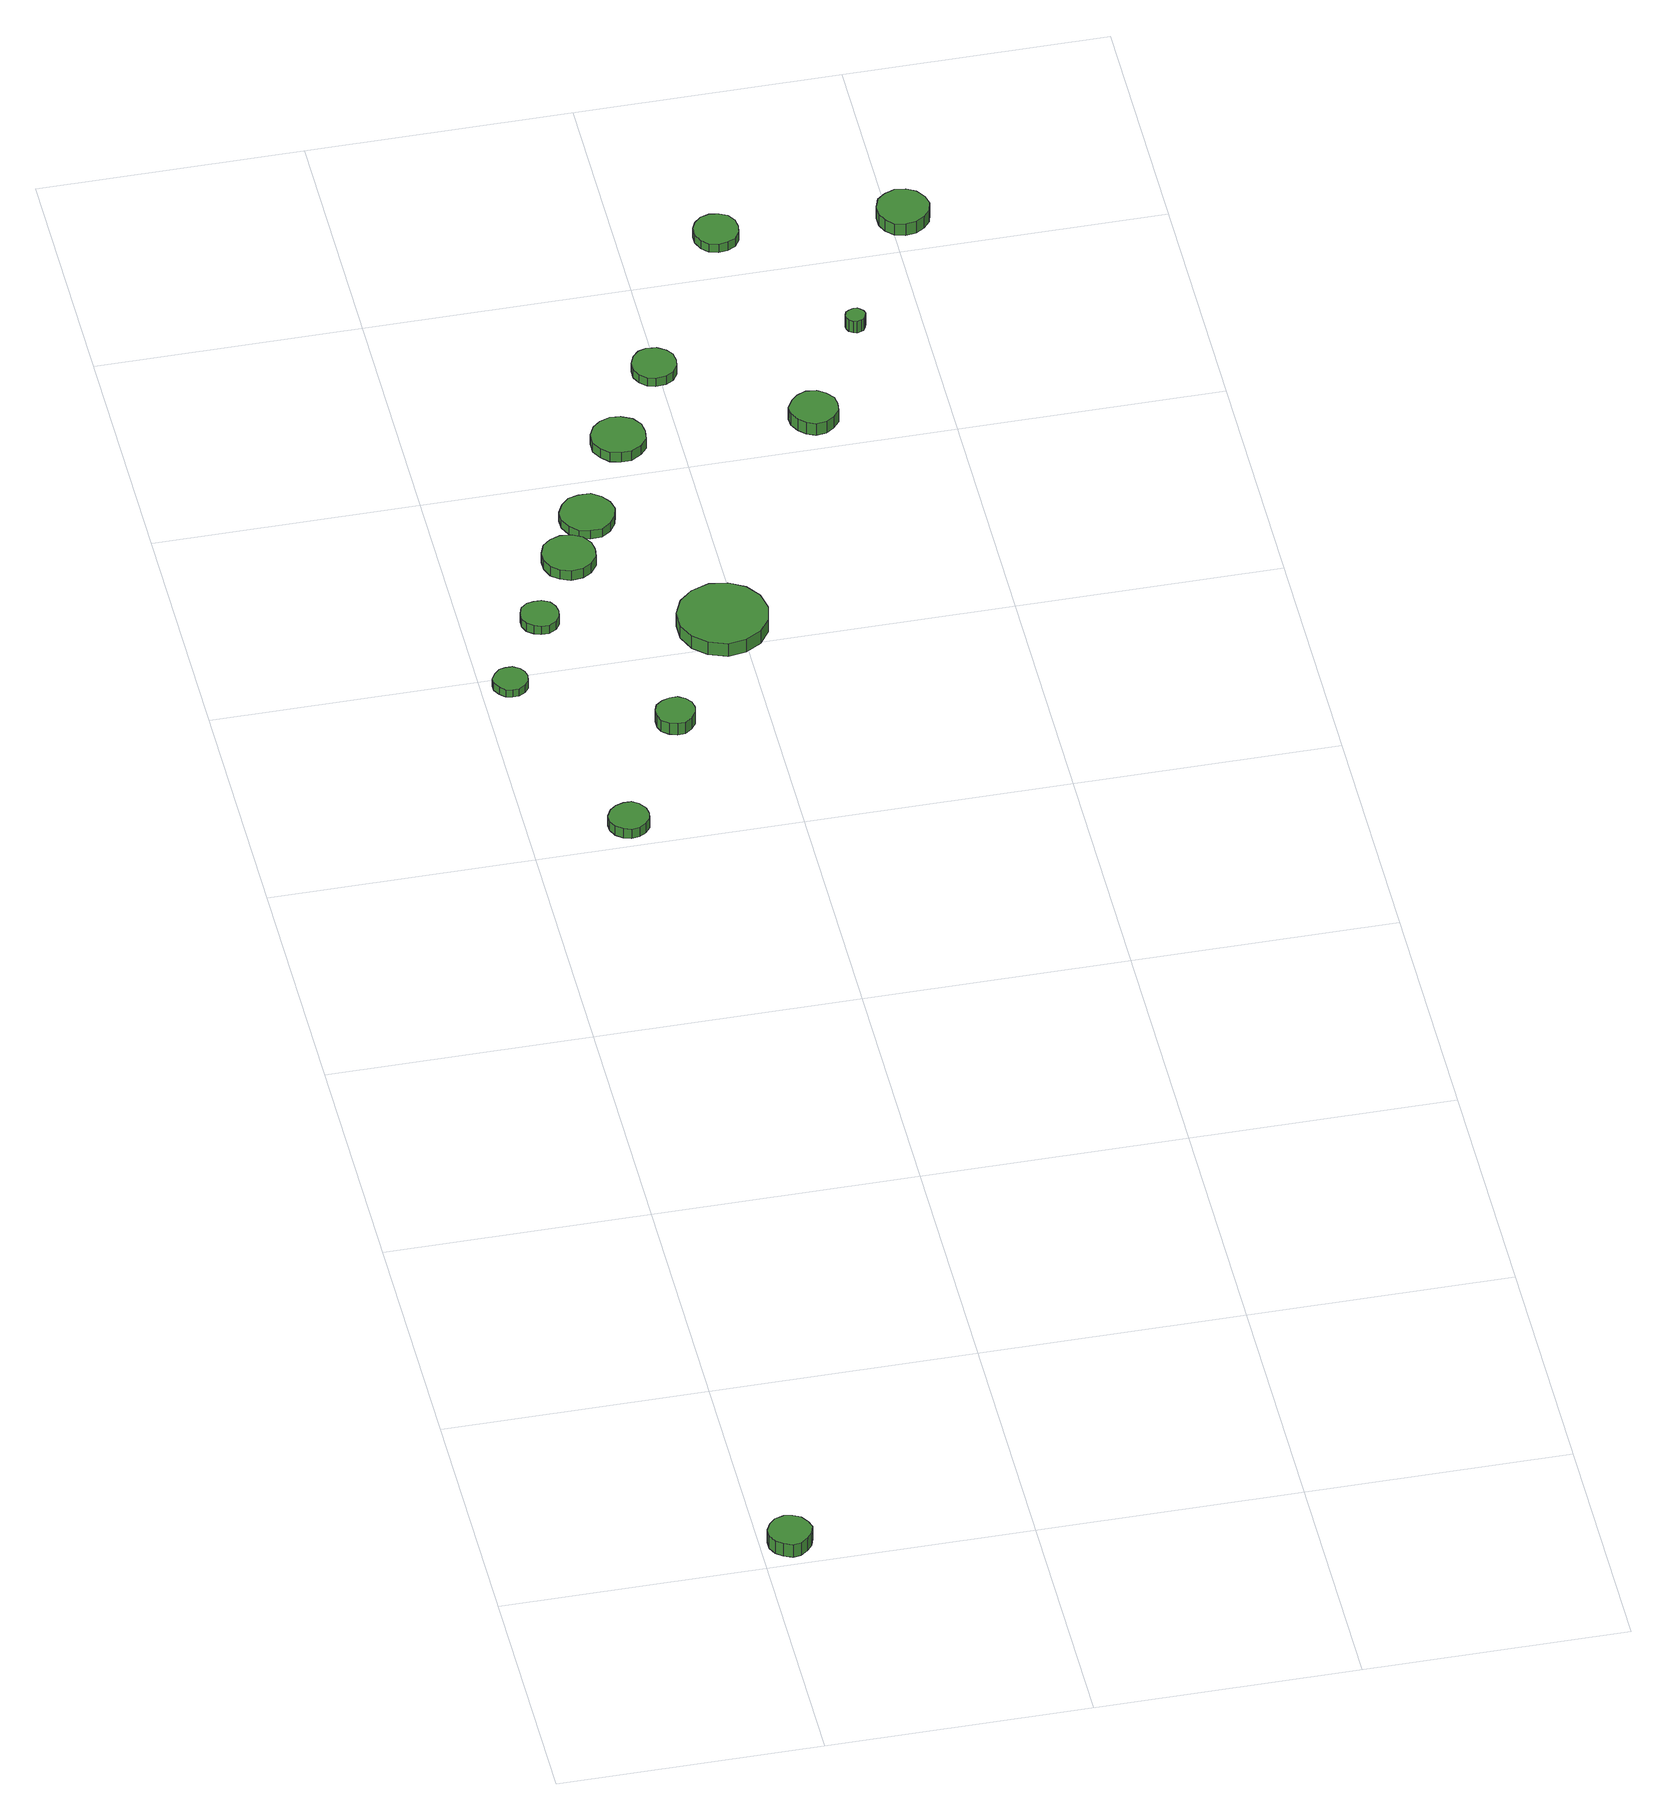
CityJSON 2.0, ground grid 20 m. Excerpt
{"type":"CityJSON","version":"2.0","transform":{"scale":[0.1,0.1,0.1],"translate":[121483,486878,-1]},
"CityObjects":{
"tree1":{"type":"SolitaryVegetationObject","attributes":{"function":"something"},"geometry":[{"type":"MultiSurface","lod":"1","boundaries":[[[0,1,2,3,4,5,6,7,8,9,10,11,12,13,14]],[[15,16,17,18,19,20,21,22,23,24,25,26,27,28,29]],[[0,29,28,1]],[[1,28,27,2]],[[2,27,26,3]],[[3,26,25,4]],[[4,25,24,5]],[[5,24,23,6]],[[6,23,22,7]],[[7,22,21,8]],[[8,21,20,9]],[[9,20,19,10]],[[10,19,18,11]],[[11,18,17,12]],[[12,17,16,13]],[[13,16,15,14]],[[14,15,29,0]]]}]},
"tree2":{"type":"SolitaryVegetationObject","attributes":{"function":"something"},"geometry":[{"type":"MultiSurface","lod":"1","boundaries":[[[30,31,32,33,34,35,36,37,38,39,40,41,42,43,44]],[[45,46,47,48,49,50,51,52,53,54,55,56,57,58,59]],[[30,59,58,31]],[[31,58,57,32]],[[32,57,56,33]],[[33,56,55,34]],[[34,55,54,35]],[[35,54,53,36]],[[36,53,52,37]],[[37,52,51,38]],[[38,51,50,39]],[[39,50,49,40]],[[40,49,48,41]],[[41,48,47,42]],[[42,47,46,43]],[[43,46,45,44]],[[44,45,59,30]]]}]},
"tree3":{"type":"SolitaryVegetationObject","attributes":{"function":"something"},"geometry":[{"type":"MultiSurface","lod":"1","boundaries":[[[60,61,62,63,64,65,66,67,68,69,70,71,72,73,74]],[[75,76,77,78,79,80,81,82,83,84,85,86,87,88,89]],[[60,89,88,61]],[[61,88,87,62]],[[62,87,86,63]],[[63,86,85,64]],[[64,85,84,65]],[[65,84,83,66]],[[66,83,82,67]],[[67,82,81,68]],[[68,81,80,69]],[[69,80,79,70]],[[70,79,78,71]],[[71,78,77,72]],[[72,77,76,73]],[[73,76,75,74]],[[74,75,89,60]]]}]},
"tree4":{"type":"SolitaryVegetationObject","attributes":{"function":"something"},"geometry":[{"type":"MultiSurface","lod":"1","boundaries":[[[90,91,92,93,94,95,96,97,98,99,100,101,102,103,104]],[[105,106,107,108,109,110,111,112,113,114,115,116,117,118,119]],[[90,119,118,91]],[[91,118,117,92]],[[92,117,116,93]],[[93,116,115,94]],[[94,115,114,95]],[[95,114,113,96]],[[96,113,112,97]],[[97,112,111,98]],[[98,111,110,99]],[[99,110,109,100]],[[100,109,108,101]],[[101,108,107,102]],[[102,107,106,103]],[[103,106,105,104]],[[104,105,119,90]]]}]},
"tree5":{"type":"SolitaryVegetationObject","attributes":{"function":"something"},"geometry":[{"type":"MultiSurface","lod":"1","boundaries":[[[120,121,122,123,124,125,126,127,128,129,130,131,132,133,134]],[[135,136,137,138,139,140,141,142,143,144,145,146,147,148,149]],[[120,149,148,121]],[[121,148,147,122]],[[122,147,146,123]],[[123,146,145,124]],[[124,145,144,125]],[[125,144,143,126]],[[126,143,142,127]],[[127,142,141,128]],[[128,141,140,129]],[[129,140,139,130]],[[130,139,138,131]],[[131,138,137,132]],[[132,137,136,133]],[[133,136,135,134]],[[134,135,149,120]]]}]},
"tree6":{"type":"SolitaryVegetationObject","attributes":{"function":"something"},"geometry":[{"type":"MultiSurface","lod":"1","boundaries":[[[150,151,152,153,154,155,156,157,158,159,160,161,162,163,164]],[[165,166,167,168,169,170,171,172,173,174,175,176,177,178,179]],[[150,179,178,151]],[[151,178,177,152]],[[152,177,176,153]],[[153,176,175,154]],[[154,175,174,155]],[[155,174,173,156]],[[156,173,172,157]],[[157,172,171,158]],[[158,171,170,159]],[[159,170,169,160]],[[160,169,168,161]],[[161,168,167,162]],[[162,167,166,163]],[[163,166,165,164]],[[164,165,179,150]]]}]},
"tree7":{"type":"SolitaryVegetationObject","attributes":{"function":"something"},"geometry":[{"type":"MultiSurface","lod":"1","boundaries":[[[180,181,182,183,184,185,186,187,188,189,190,191,192,193,194]],[[195,196,197,198,199,200,201,202,203,204,205,206,207,208,209]],[[180,209,208,181]],[[181,208,207,182]],[[182,207,206,183]],[[183,206,205,184]],[[184,205,204,185]],[[185,204,203,186]],[[186,203,202,187]],[[187,202,201,188]],[[188,201,200,189]],[[189,200,199,190]],[[190,199,198,191]],[[191,198,197,192]],[[192,197,196,193]],[[193,196,195,194]],[[194,195,209,180]]]}]},
"tree8":{"type":"SolitaryVegetationObject","attributes":{"function":"something"},"geometry":[{"type":"MultiSurface","lod":"1","boundaries":[[[210,211,212,213,214,215,216,217,218,219,220,221,222,223,224]],[[225,226,227,228,229,230,231,232,233,234,235,236,237,238,239]],[[210,239,238,211]],[[211,238,237,212]],[[212,237,236,213]],[[213,236,235,214]],[[214,235,234,215]],[[215,234,233,216]],[[216,233,232,217]],[[217,232,231,218]],[[218,231,230,219]],[[219,230,229,220]],[[220,229,228,221]],[[221,228,227,222]],[[222,227,226,223]],[[223,226,225,224]],[[224,225,239,210]]]}]},
"tree9":{"type":"SolitaryVegetationObject","attributes":{"function":"something"},"geometry":[{"type":"MultiSurface","lod":"1","boundaries":[[[240,241,242,243,244,245,246,247,248,249,250,251,252,253,254]],[[255,256,257,258,259,260,261,262,263,264,265,266,267,268,269]],[[240,269,268,241]],[[241,268,267,242]],[[242,267,266,243]],[[243,266,265,244]],[[244,265,264,245]],[[245,264,263,246]],[[246,263,262,247]],[[247,262,261,248]],[[248,261,260,249]],[[249,260,259,250]],[[250,259,258,251]],[[251,258,257,252]],[[252,257,256,253]],[[253,256,255,254]],[[254,255,269,240]]]}]},
"tree10":{"type":"SolitaryVegetationObject","attributes":{"function":"something"}},
"tree11":{"type":"SolitaryVegetationObject","attributes":{"function":"something"},"geometry":[{"type":"MultiSurface","lod":"1","boundaries":[[[270,271,272,273,274,275,276,277,278,279,280,281,282,283,284]],[[285,286,287,288,289,290,291,292,293,294,295,296,297,298,299]],[[270,299,298,271]],[[271,298,297,272]],[[272,297,296,273]],[[273,296,295,274]],[[274,295,294,275]],[[275,294,293,276]],[[276,293,292,277]],[[277,292,291,278]],[[278,291,290,279]],[[279,290,289,280]],[[280,289,288,281]],[[281,288,287,282]],[[282,287,286,283]],[[283,286,285,284]],[[284,285,299,270]]]}]},
"tree12":{"type":"SolitaryVegetationObject","attributes":{"function":"something"},"geometry":[{"type":"MultiSurface","lod":"1","boundaries":[[[300,301,302,303,304,305,306,307,308,309,310,311,312,313,314]],[[315,316,317,318,319,320,321,322,323,324,325,326,327,328,329]],[[300,329,328,301]],[[301,328,327,302]],[[302,327,326,303]],[[303,326,325,304]],[[304,325,324,305]],[[305,324,323,306]],[[306,323,322,307]],[[307,322,321,308]],[[308,321,320,309]],[[309,320,319,310]],[[310,319,318,311]],[[311,318,317,312]],[[312,317,316,313]],[[313,316,315,314]],[[314,315,329,300]]]}]},
"tree13":{"type":"SolitaryVegetationObject","attributes":{"function":"something"},"geometry":[{"type":"MultiSurface","lod":"1","boundaries":[[[330,331,332,333,334,335,336,337,338,339,340,341,342,343,344]],[[345,346,347,348,349,350,351,352,353,354,355,356,357,358,359]],[[330,359,358,331]],[[331,358,357,332]],[[332,357,356,333]],[[333,356,355,334]],[[334,355,354,335]],[[335,354,353,336]],[[336,353,352,337]],[[337,352,351,338]],[[338,351,350,339]],[[339,350,349,340]],[[340,349,348,341]],[[341,348,347,342]],[[342,347,346,343]],[[343,346,345,344]],[[344,345,359,330]]]}]},
"tree14":{"type":"SolitaryVegetationObject","attributes":{"function":"something"},"geometry":[{"type":"MultiSurface","lod":"1","boundaries":[[[360,361,362,363,364,365,366,367,368,369,370,371,372,373,374]],[[375,376,377,378,379,380,381,382,383,384,385,386,387,388,389]],[[360,389,388,361]],[[361,388,387,362]],[[362,387,386,363]],[[363,386,385,364]],[[364,385,384,365]],[[365,384,383,366]],[[366,383,382,367]],[[367,382,381,368]],[[368,381,380,369]],[[369,380,379,370]],[[370,379,378,371]],[[371,378,377,372]],[[372,377,376,373]],[[373,376,375,374]],[[374,375,389,360]]]}]},
"tree15":{"type":"SolitaryVegetationObject","attributes":{"function":"something"},"geometry":[{"type":"MultiSurface","lod":"1","boundaries":[[[390,391,392,393,394,395,396,397,398,399,400,401,402,403,404]],[[405,406,407,408,409,410,411,412,413,414,415,416,417,418,419]],[[390,419,418,391]],[[391,418,417,392]],[[392,417,416,393]],[[393,416,415,394]],[[394,415,414,395]],[[395,414,413,396]],[[396,413,412,397]],[[397,412,411,398]],[[398,411,410,399]],[[399,410,409,400]],[[400,409,408,401]],[[401,408,407,402]],[[402,407,406,403]],[[403,406,405,404]],[[404,405,419,390]]]}]}
},
"vertices":[
[39,24,19],[37,30,19],[33,36,19],[27,39,19],[21,40,19],[14,38,19],[9,33,19],[6,27,19],[6,20,19],[9,14,19],[14,10,19],[21,7,19],[27,8,19],[33,12,19],[37,17,19],[37,17,7],[33,12,7],[27,8,7],[21,7,7],[14,10,7],[9,14,7],[6,20,7],[6,27,7],[9,33,7],[14,38,7],[21,40,7],[27,39,7],[33,36,7],[37,30,7],[39,24,7],
[35,991,14],[34,996,14],[31,1000,14],[26,1003,14],[21,1003,14],[16,1002,14],[12,998,14],[9,993,14],[9,988,14],[12,983,14],[16,979,14],[21,978,14],[26,978,14],[31,981,14],[34,985,14],[34,985,7],[31,981,7],[26,978,7],[21,978,7],[16,979,7],[12,983,7],[9,988,7],[9,993,7],[12,998,7],[16,1002,7],[21,1003,7],[26,1003,7],[31,1000,7],[34,996,7],[35,991,7],
[89,822,16],[88,828,16],[84,834,16],[79,837,16],[73,837,16],[67,835,16],[62,831,16],[59,825,16],[59,819,16],[62,813,16],[67,809,16],[73,807,16],[79,808,16],[84,811,16],[88,816,16],[88,816,7],[84,811,7],[79,808,7],[73,807,7],[67,809,7],[62,813,7],[59,819,7],[59,825,7],[62,831,7],[67,835,7],[73,837,7],[79,837,7],[84,834,7],[88,828,7],[89,822,7],
[72,1056,14],[71,1062,14],[68,1067,14],[62,1070,14],[56,1070,14],[51,1069,14],[46,1065,14],[44,1059,14],[44,1053,14],[46,1048,14],[51,1044,14],[56,1042,14],[62,1042,14],[68,1045,14],[71,1050,14],[71,1050,6],[68,1045,6],[62,1042,6],[56,1042,6],[51,1044,6],[46,1048,6],[44,1053,6],[44,1059,6],[46,1065,6],[51,1069,6],[56,1070,6],[62,1070,6],[68,1067,6],[71,1062,6],[72,1056,6],
[146,928,17],[145,934,17],[141,939,17],[136,942,17],[130,942,17],[124,940,17],[119,936,17],[117,931,17],[117,924,17],[119,919,17],[124,915,17],[130,913,17],[136,913,17],[141,917,17],[145,922,17],[145,922,6],[141,917,6],[136,913,6],[130,913,6],[124,915,6],[119,919,6],[117,924,6],[117,931,6],[119,936,6],[124,940,6],[130,942,6],[136,942,6],[141,939,6],[145,934,6],[146,928,6],
[112,1116,15],[111,1124,15],[106,1131,15],[99,1135,15],[90,1136,15],[82,1133,15],[76,1128,15],[73,1120,15],[73,1112,15],[76,1104,15],[82,1099,15],[90,1096,15],[99,1097,15],[106,1101,15],[111,1108,15],[111,1108,6],[106,1101,6],[99,1097,6],[90,1096,6],[82,1099,6],[76,1104,6],[73,1112,6],[73,1120,6],[76,1128,6],[82,1133,6],[90,1136,6],[99,1135,6],[106,1131,6],[111,1124,6],[112,1116,6],
[136,1158,14],[134,1166,14],[129,1173,14],[122,1178,14],[113,1178,14],[105,1176,14],[99,1170,14],[95,1162,14],[95,1154,14],[99,1146,14],[105,1140,14],[113,1138,14],[122,1138,14],[129,1143,14],[134,1150,14],[134,1150,6],[129,1143,6],[122,1138,6],[113,1138,6],[105,1140,6],[99,1146,6],[95,1154,6],[95,1162,6],[99,1170,6],[105,1176,6],[113,1178,6],[122,1178,6],[129,1173,6],[134,1166,6],[136,1158,6],
[221,1024,18],[218,1038,18],[210,1049,18],[198,1056,18],[184,1058,18],[170,1053,18],[160,1044,18],[154,1031,18],[154,1017,18],[160,1004,18],[170,995,18],[184,990,18],[198,992,18],[210,999,18],[218,1010,18],[218,1010,6],[210,999,6],[198,992,6],[184,990,6],[170,995,6],[160,1004,6],[154,1017,6],[154,1031,6],[160,1044,6],[170,1053,6],[184,1058,6],[198,1056,6],[210,1049,6],[218,1038,6],[221,1024,6],
[175,1236,15],[174,1244,15],[169,1251,15],[161,1255,15],[153,1256,15],[145,1253,15],[139,1248,15],[135,1240,15],[135,1231,15],[139,1224,15],[145,1218,15],[153,1216,15],[161,1216,15],[169,1221,15],[174,1227,15],[174,1227,6],[169,1221,6],[161,1216,6],[153,1216,6],[145,1218,6],[139,1224,6],[135,1231,6],[135,1240,6],[139,1248,6],[145,1253,6],[153,1256,6],[161,1255,6],[169,1251,6],[174,1244,6],[175,1236,6],
[214,1309,14],[213,1316,14],[209,1321,14],[203,1325,14],[195,1326,14],[189,1324,14],[184,1319,14],[181,1312,14],[181,1305,14],[184,1299,14],[189,1294,14],[195,1292,14],[203,1293,14],[209,1296,14],[213,1302,14],[213,1302,6],[209,1296,6],[203,1293,6],[195,1292,6],[189,1294,6],[184,1299,6],[181,1305,6],[181,1312,6],[184,1319,6],[189,1324,6],[195,1326,6],[203,1325,6],[209,1321,6],[213,1316,6],[214,1309,6],
[318,1234,17],[317,1241,17],[312,1247,17],[306,1251,17],[298,1252,17],[291,1249,17],[286,1244,17],[282,1237,17],[282,1230,17],[286,1223,17],[291,1218,17],[298,1215,17],[306,1216,17],[312,1220,17],[317,1226,17],[317,1226,6],[312,1220,6],[306,1216,6],[298,1215,6],[291,1218,6],[286,1223,6],[282,1230,6],[282,1237,6],[286,1244,6],[291,1249,6],[298,1252,6],[306,1251,6],[312,1247,6],[317,1241,6],[318,1234,6],
[289,1444,14],[288,1451,14],[284,1457,14],[278,1460,14],[271,1461,14],[264,1459,14],[259,1454,14],[256,1448,14],[256,1441,14],[259,1434,14],[264,1429,14],[271,1427,14],[278,1428,14],[284,1431,14],[288,1437,14],[288,1437,6],[284,1431,6],[278,1428,6],[271,1427,6],[264,1429,6],[259,1434,6],[256,1441,6],[256,1448,6],[259,1454,6],[264,1459,6],[271,1461,6],[278,1460,6],[284,1457,6],[288,1451,6],[289,1444,6],
[359,1327,17],[358,1330,17],[356,1332,17],[354,1334,17],[351,1334,17],[348,1333,17],[345,1331,17],[344,1328,17],[344,1325,17],[345,1322,17],[348,1320,17],[351,1319,17],[354,1320,17],[356,1321,17],[358,1324,17],[358,1324,6],[356,1321,6],[354,1320,6],[351,1319,6],[348,1320,6],[345,1322,6],[344,1325,6],[344,1328,6],[345,1331,6],[348,1333,6],[351,1334,6],[354,1334,6],[356,1332,6],[358,1330,6],[359,1327,6],
[430,1436,17],[428,1444,17],[423,1451,17],[416,1455,17],[408,1456,17],[400,1453,17],[394,1448,17],[391,1440,17],[391,1432,17],[394,1425,17],[400,1419,17],[408,1417,17],[416,1418,17],[423,1422,17],[428,1428,17],[428,1428,6],[423,1422,6],[416,1418,6],[408,1417,6],[400,1419,6],[394,1425,6],[391,1432,6],[391,1440,6],[394,1448,6],[400,1453,6],[408,1456,6],[416,1455,6],[423,1451,6],[428,1444,6],[430,1436,6]
]}
